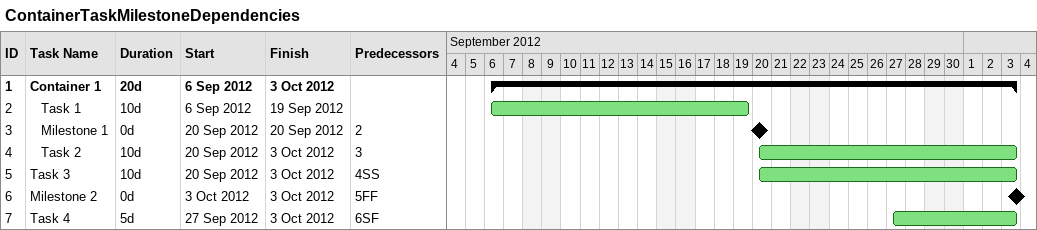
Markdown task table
ContainerTaskMilestoneDependencies

| ID | Level | Task | Duration | Start | Finish | Predecessors |
|---|---|---|---|---|---|---|
| 1 | 1 | **Container 1** | 20d | 2012-09-06 | 2012-10-03 |  |
| 2 | 2 | Task 1 | 10d | 2012-09-06 | 2012-09-19 |  |
| 3 | 2 | Milestone 1 | 0d | 2012-09-20 | 2012-09-20 | 2 |
| 4 | 2 | Task 2 | 10d | 2012-09-20 | 2012-10-03 | 3 |
| 5 | 1 | Task 3 | 10d | 2012-09-20 | 2012-10-03 | 4SS |
| 6 | 1 | Milestone 2 | 0d | 2012-10-03 | 2012-10-03 | 5FF |
| 7 | 1 | Task 4 | 5d | 2012-09-27 | 2012-10-03 | 6SF |
